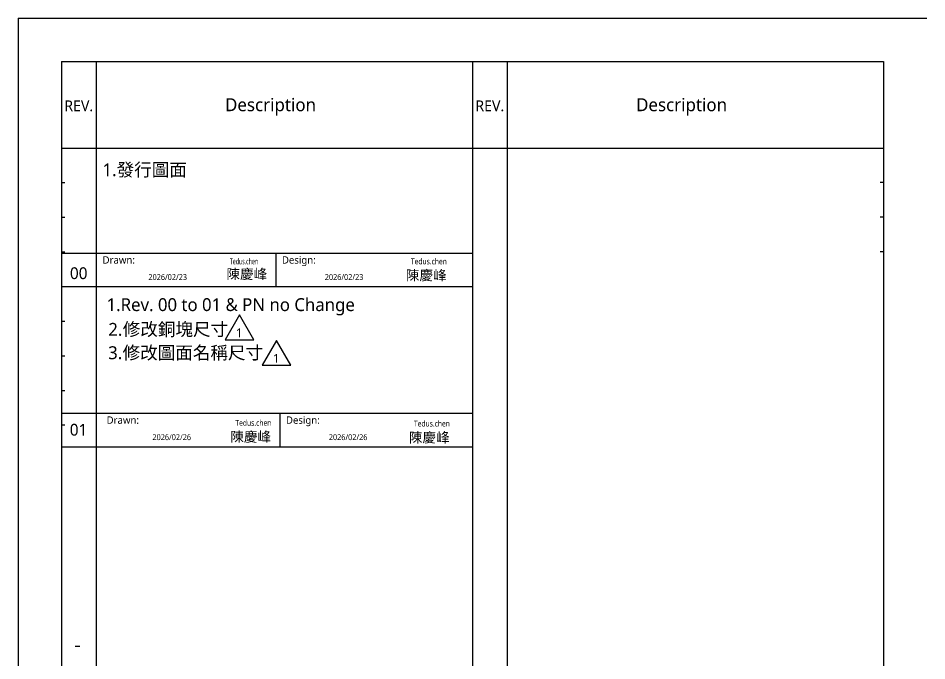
# Model space of a CAD drawing. Header units: millimetres. Extents: x -159 to 198, y 0 to 225.
# Drawn here: x -159 to 0, y 112.5 to 224.9 of the extents above; entities that cross this region are included whole.
import ezdxf
from ezdxf.enums import TextEntityAlignment as Align

# ---------------------------------------------------------------- set-up
doc = ezdxf.new("R2010")
doc.units = ezdxf.units.MM
doc.header["$LTSCALE"] = 10.89
doc.layers.get('0').update_dxf_attribs({"linetype": 'CONTINUOUS'})
doc.layers.add('DIMENSION', color=3, linetype='CONTINUOUS', lineweight=25)
doc.layers.add('PAPER', color=7, linetype='CONTINUOUS')
doc.styles.add('A4$0$ROMANC', font='')
doc.styles.add('DELTA', font='')
doc.styles.get('A4$0$ROMANC').set_extended_font_data('Microsoft JhengHei')
doc.styles.get('DELTA').set_extended_font_data('Microsoft JhengHei')

msp = doc.modelspace()

# ---------------------------------------------------------------- linework, layer by layer
at = {"color": 1}
for p, q in [((-120.323, 172.978), (-122.831, 168.634)), ((-117.815, 168.634), (-120.323, 172.978)), ((-122.831, 168.634), (-117.815, 168.634)), ((-113.816, 168.534), (-116.324, 164.19)), ((-111.308, 164.19), (-113.816, 168.534)), ((-116.324, 164.19), (-111.308, 164.19))]:
    msp.add_line(p, q, dxfattribs=at)
at = {"layer": 'PAPER', "color": 4}
for q in [(-159.033, 0), (0, 224.919)]:
    msp.add_line((-159.033, 224.919), q, dxfattribs=at)
at = {"layer": 'PAPER', "color": 3}
for p, q in [((-151.46, 217.346), (-151.46, 7.573)), ((-151.46, 217.346), (-7.573, 217.346)), ((-145.402, 217.346), (-145.402, 32.564)), ((-79.517, 217.346), (-79.517, 7.573)), ((-73.458, 217.346), (-73.458, 32.564)), ((-7.573, 217.346), (-7.573, 7.573)), ((-151.46, 202.2), (-7.573, 202.2)), ((-151.46, 202.2), (-150.324, 202.2)), ((-151.46, 196.141), (-150.855, 196.141)), ((-7.573, 196.141), (-8.179, 196.141)), ((-151.46, 190.083), (-150.855, 190.083)), ((-7.573, 190.083), (-8.179, 190.083)), ((-151.46, 184.024), (-150.855, 184.024)), ((-151.46, 183.793), (-79.517, 183.793)), ((-113.924, 183.793), (-113.924, 177.966)), ((-7.573, 184.024), (-8.179, 184.024)), ((-151.46, 177.966), (-150.855, 177.966)), ((-150.855, 177.966), (-79.517, 177.966)), ((-151.46, 171.908), (-150.855, 171.908)), ((-151.46, 165.849), (-150.855, 165.849)), ((-151.46, 159.791), (-150.855, 159.791)), ((-151.46, 155.795), (-79.517, 155.795)), ((-113.217, 155.776), (-113.217, 149.949)), ((-151.46, 153.732), (-150.855, 153.732)), ((-151.46, 149.886), (-79.517, 149.886)), ((-149.033, 115), (-148.233, 115))]:
    msp.add_line(p, q, dxfattribs=at)

# ---------------------------------------------------------------- texts
at = {"color": 1, "linetype": 'Continuous', "style": 'DELTA'}
for p in [(-120.932, 169.089), (-114.424, 164.645)]:
    msp.add_text('1', height=1.527, dxfattribs=at).set_placement(p)
at = {"layer": 'DIMENSION', "style": 'DELTA'}
for p in [(-122.587, 179.27), (-91.188, 179.053), (-121.905, 150.797), (-90.656, 150.675)]:
    msp.add_text('陳慶峰', height=1.7448, dxfattribs=at).set_placement(p)
at = {"layer": 'PAPER', "color": 2}
for s, height, style, p in [('REV.', 1.8933, 'DELTA', (-148.431, 208.637)), ('Description', 2.27191, 'DELTA', (-114.867, 208.637)), ('REV.', 1.8933, 'DELTA', (-76.488, 208.637)), ('Description', 2.27191, 'A4$0$ROMANC', (-42.923, 208.637))]:
    msp.add_text(s, height=height, dxfattribs=dict(at, style=style)).set_placement(p, align=Align.CENTER)
at = {"layer": 'PAPER', "color": 2, "linetype": 'Continuous', "style": 'DELTA'}
for s, height, p in [('1.發行圖面', 2.2535, (-144.271, 197.27)), ('00', 2.0604, (-149.974, 179.264)), ('1.Rev. 00 to 01 & PN no Change', 2.25352, (-143.564, 173.662)), ('修改銅塊尺寸', 2.2535, (-140.733, 169.356)), ('2.', 2.2535, (-143.259, 169.337)), ('3.', 2.2535, (-143.286, 165.253)), ('修改圖面名稱尺寸', 2.2535, (-140.76, 165.25)), ('01', 2.0604, (-150.001, 151.87))]:
    msp.add_text(s, height=height, dxfattribs=at).set_placement(p)
at = {"layer": 'PAPER', "color": 2, "style": 'DELTA'}
for s, p in [('Drawn:', (-144.265, 181.959)), ('Design:', (-112.873, 181.959)), ('Drawn:', (-143.558, 153.942)), ('Design:', (-112.167, 153.942))]:
    msp.add_text(s, height=1.2877, dxfattribs=at).set_placement(p)
for s, height, width, p in [('Tedus.chen', 1.0377, 0.55, (-121.982, 181.843)), ('Tedus.chen', 1.0377, 0.7, (-90.297, 181.843)), ('2026/02/23', 1.0299, 0.8, (-136.239, 179.098)), ('2026/02/23', 1.0299, 0.8, (-105.37, 179.098)), ('Tedus.chen', 1.0377, 0.7, (-121.014, 153.587)), ('Tedus.chen', 1.0377, 0.7, (-89.765, 153.465)), ('2026/02/26', 1.0299, 0.8, (-135.532, 151.081)), ('2026/02/26', 1.0299, 0.8, (-104.663, 151.081))]:
    msp.add_text(s, height=height, dxfattribs=dict(at, width=width)).set_placement(p)

doc.saveas('drawing.dxf')
